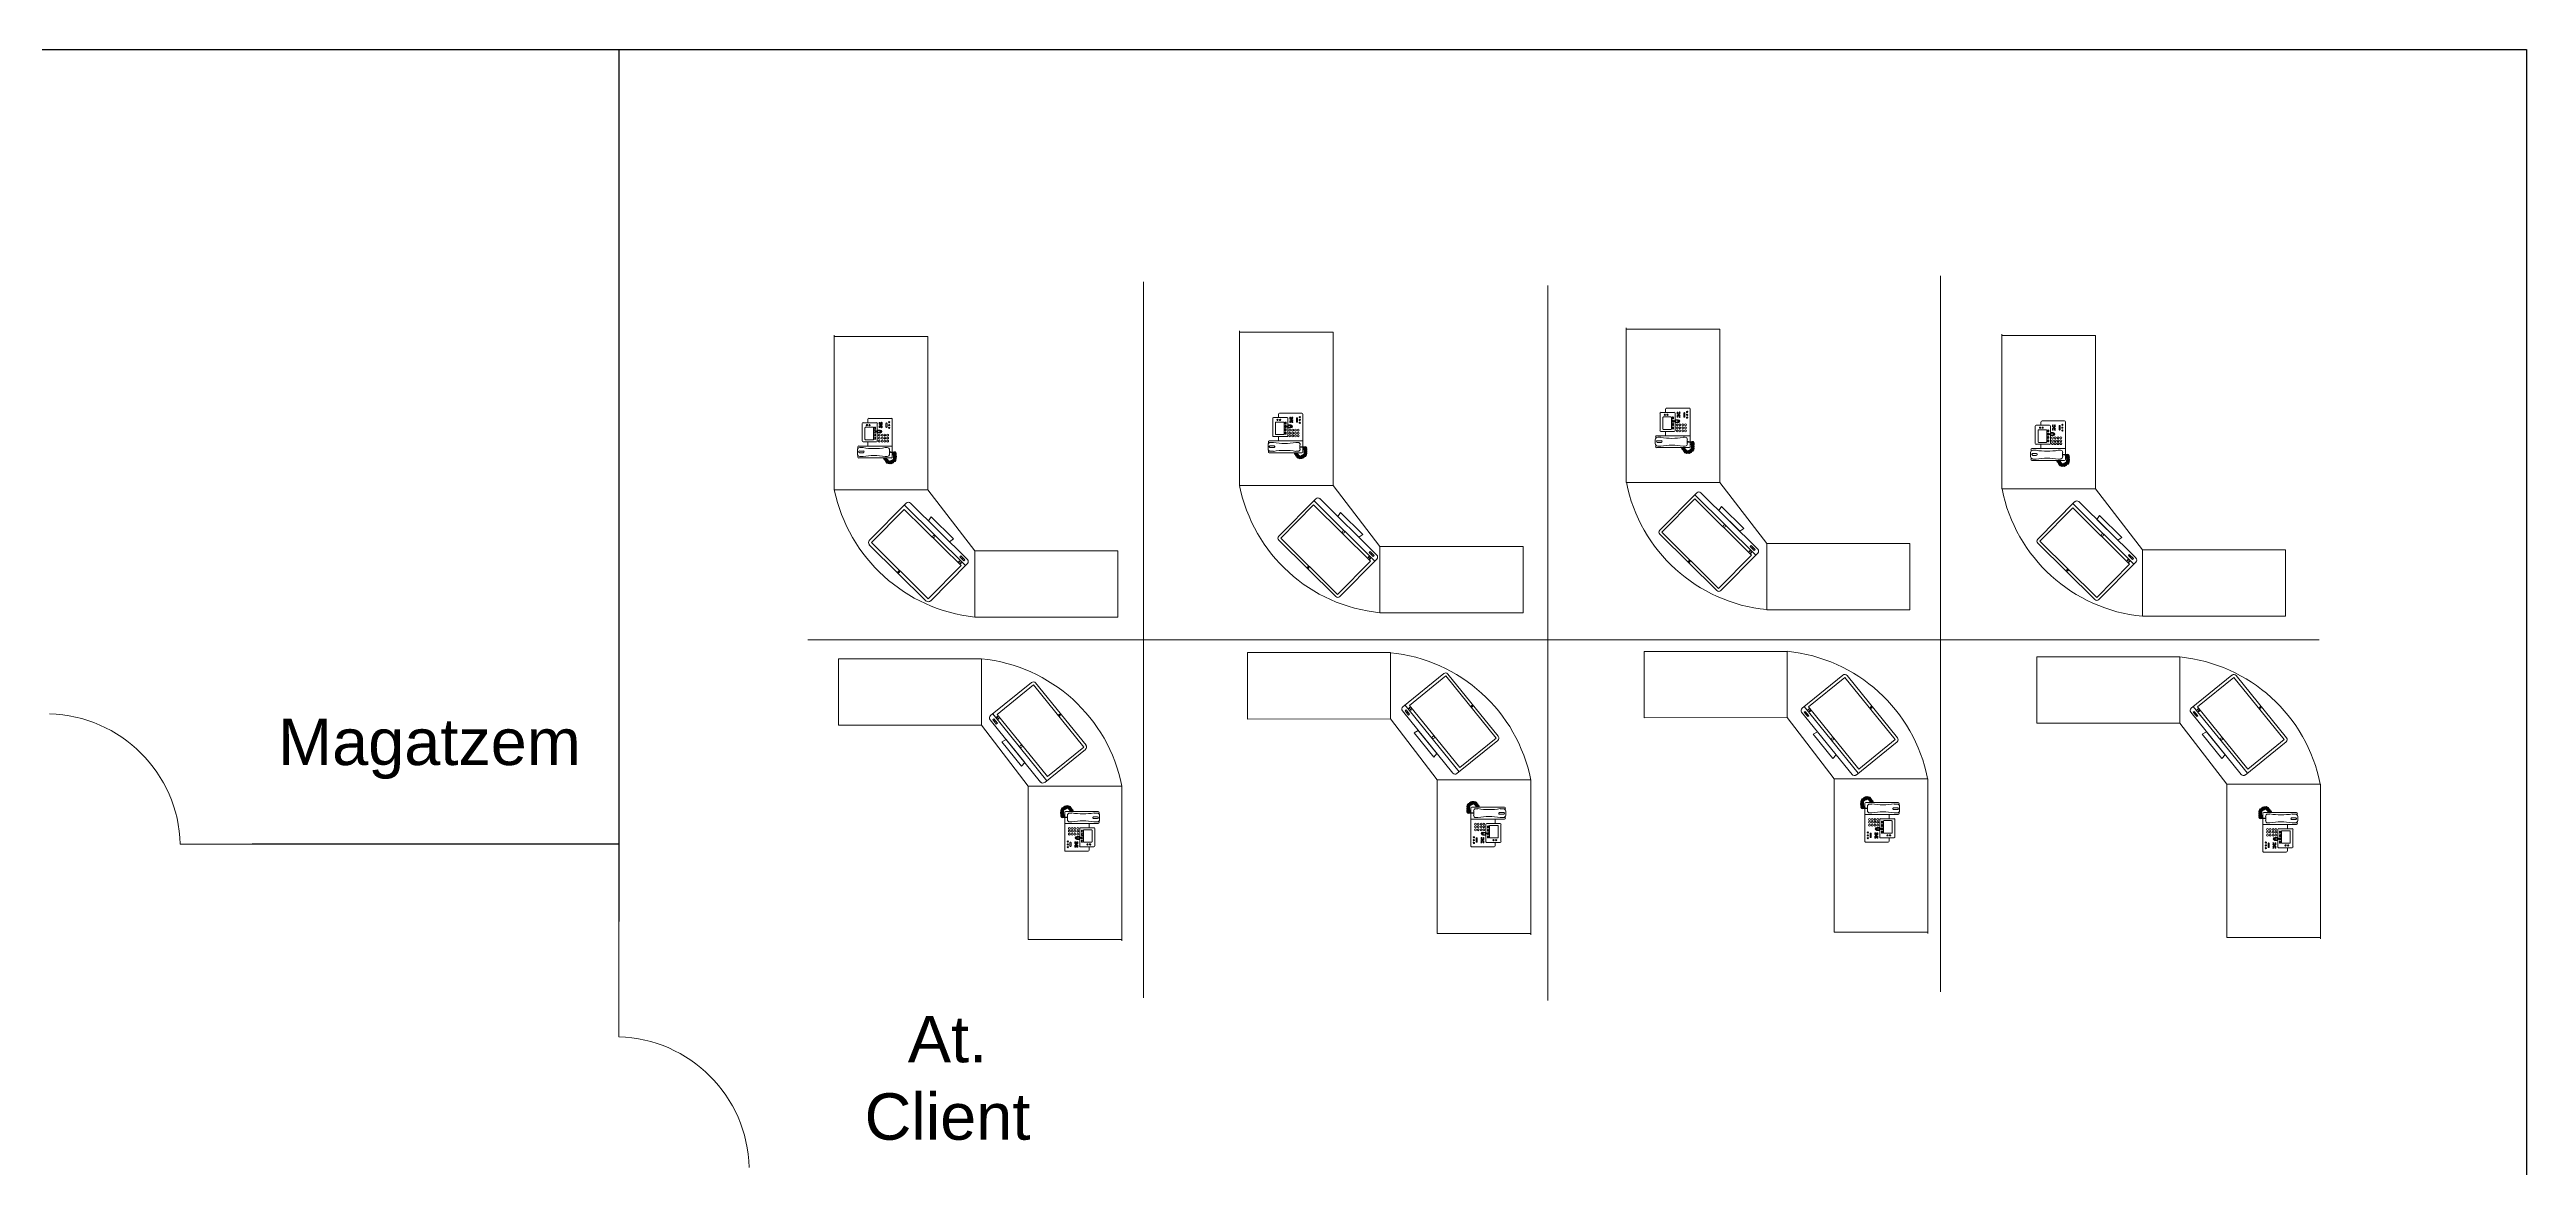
# Model space of a CAD drawing. Header units: millimetres. Extents: x 1256 to 2931, y 3298 to 3694.
# Drawn here: x 2681.1 to 2930.9, y 3443.8 to 3556.5 of the extents above; entities that cross this region are included whole.
import ezdxf

# ---------------------------------------------------------------- set-up
doc = ezdxf.new("R2010")
doc.units = ezdxf.units.MM
doc.layers.get('0').update_dxf_attribs({"color": 250, "lineweight": 5})
doc.layers.add('Marco membrete', color=7, linetype='Continuous')
for name, color, linetype, lineweight in [('Pantalla Rack', 250, 'Continuous', 5), ('Telefonos', 250, 'Continuous', 5), ('trazo fino', 7, 'Continuous', 20)]:
    doc.layers.add(name, color=color, linetype=linetype, lineweight=lineweight)
doc.styles.add('APLUS', font='Arial.ttf', dxfattribs={"width": 0.6})
doc.styles.get("Standard").update_dxf_attribs({"font": 'Arial.ttf'})

# ---------------------------------------------------------------- blocks, each defined once
blk = doc.blocks.new('Telefono VOIP')
for p, q in [((-17.9, 15.5), (-17.9, 0.4)), ((-16.7, 15.9), (-17.5, 15.9)), ((-17.2, 15), (-17.2, 13.5)), ((-14.2, 16.1), (-16.1, 16.1)), ((-15.5, 15.2), (-15.5, 13.3)), ((-15, 15.5), (-15.1, 15.5)), ((-15.1, 13), (-15, 13)), ((-14.7, 15.2), (-14.7, 13.3)), ((-12.8, 15.9), (-13.6, 15.9)), ((-13.1, 13.5), (-13.1, 15)), ((-12.4, 0), (-12.4, 15.5)), ((-10.4, 13.5), (-10.4, 7.3)), ((-2, 13.9), (-10, 13.9)), ((-9.5, 12.4), (-9.5, 8.8)), ((-3.9, 12.6), (-9.3, 12.6)), ((-3.7, 8.8), (-3.7, 12.4)), ((-1.6, 7.3), (-1.6, 13.5)), ((-17.5, 0), (-12.4, 0)), ((-17.2, 3.2), (-17.2, 2.3)), ((-16.1, 1.3), (-14.2, 1.3)), ((-13.1, 2.3), (-13.1, 3.2)), ((-10.4, 11.3), (-12.4, 11.3)), ((-12.4, 11.3), (-12.4, 0)), ((-12.4, 0), (0, 0)), ((-10, 6.9), (-6.3, 6.9)), ((-9.3, 8.6), (-3.9, 8.6)), ((-9.3, 8), (-9.3, 7.9)), ((-8.5, 8.1), (-9.1, 8.1)), ((-9.1, 7.7), (-8.5, 7.7)), ((-8.3, 7.9), (-8.3, 8)), ((-7.7, 8), (-7.7, 7.9)), ((-6.9, 8.1), (-7.5, 8.1)), ((-7.5, 7.7), (-6.9, 7.7)), ((-6.8, 7.9), (-6.8, 8)), ((-6.3, 6.9), (-6.3, 5.5)), ((-6.2, 8), (-6.2, 7.9)), ((-6.1, 6.9), (-6.1, 5.5)), ((-5.4, 8.1), (-6, 8.1)), ((-6, 7.7), (-5.4, 7.7)), ((-5.7, 7.1), (-5.9, 6.7)), ((-5.9, 6.7), (-5.5, 6.7)), ((-5.5, 5.7), (-5.9, 5.7)), ((-5.9, 5.7), (-5.7, 5.3)), ((-5.5, 6.7), (-5.7, 7.1)), ((-5.7, 5.3), (-5.5, 5.7)), ((-5.3, 7.9), (-5.3, 8)), ((-5.2, 6.9), (-5.2, 5.5)), ((-5, 6.9), (-2, 6.9)), ((-5, 6.9), (-5, 5.5)), ((-4.6, 8), (-4.6, 7.9)), ((-3.9, 8.1), (-4.5, 8.1)), ((-4.5, 7.7), (-3.9, 7.7)), ((-3.9, 5.8), (-3.9, 5.8)), ((-3.9, 4.9), (-3.9, 4.8)), ((-3.8, 2.7), (-3.8, 2.6)), ((-3.7, 7.9), (-3.7, 8)), ((-3.2, 6), (-3.7, 6)), ((-3.7, 5.6), (-3.2, 5.6)), ((-3.2, 5.1), (-3.7, 5.1)), ((-3.7, 4.7), (-3.2, 4.7)), ((-3.6, 2.9), (-1.9, 2.9)), ((-3.6, 2.4), (-1.9, 2.4)), ((-3, 5.8), (-3, 5.8)), ((-3, 4.8), (-3, 4.9)), ((-2.4, 5.8), (-2.4, 5.8)), ((-2.4, 4.9), (-2.4, 4.8)), ((-1.6, 6), (-2.2, 6)), ((-2.2, 5.6), (-1.6, 5.6)), ((-1.6, 5.1), (-2.2, 5.1)), ((-2.2, 4.7), (-1.6, 4.7)), ((-1.7, 2.6), (-1.7, 2.7)), ((0, 11.3), (-1.6, 11.3)), ((-1.4, 5.8), (-1.4, 5.8)), ((-1.4, 4.8), (-1.4, 4.9)), ((0.4, 0.4), (0.4, 10.8))]:
    blk.add_line(p, q)
for centre, radius in [((-2.7, 11.7), 0.295), ((-10.1, 6), 0.456), ((-10.1, 4.7), 0.456), ((-10.1, 3.4), 0.456), ((-10.1, 2.1), 0.456), ((-8.8, 6), 0.456), ((-8.8, 4.7), 0.456), ((-8.8, 3.4), 0.456), ((-8.8, 2.1), 0.456), ((-7.4, 6), 0.456), ((-7.4, 4.7), 0.456), ((-7.4, 3.4), 0.456), ((-7.4, 2.1), 0.456), ((-4, 1.4), 0.295), ((-2.7, 10.5), 0.295), ((-2.7, 5.3), 0.295), ((-2.7, 1.4), 0.295), ((-1.4, 1.4), 0.295)]:
    blk.add_circle(centre, radius)
for centre, radius, start, end in [((-17.5, 15.5), 0.434, 90, 180), ((-16.1, 15), 1.09, 90, 180), ((-45.8, 8.4), 29, 349.7778, 10.2222), ((-15.1, 15.2), 0.326, 90, 180), ((-15.1, 13.3), 0.326, 180, 270), ((-15, 15.2), 0.326, 0, 90), ((-15, 13.3), 0.326, 270, 0), ((-14.2, 15), 1.09, 0, 90), ((15.4, 8.4), 29, 169.7778, 190.2222), ((-12.8, 15.5), 0.434, 0, 90), ((-10, 13.5), 0.434, 90, 180), ((-9.3, 12.4), 0.174, 90, 180), ((-3.9, 12.4), 0.174, 0, 90), ((-2, 13.5), 0.434, 0, 90), ((-17.5, 0.4), 0.434, 180, 270), ((-16.1, 2.3), 1.09, 180, 270), ((-14.2, 2.3), 1.09, 270, 0), ((-10, 7.3), 0.434, 180, 270), ((-9.3, 8.8), 0.174, 180, 270), ((-9.1, 8), 0.174, 90, 180), ((-9.1, 7.9), 0.174, 180, 270), ((-8.5, 8), 0.174, 0, 90), ((-8.5, 7.9), 0.174, 270, 0), ((-7.5, 8), 0.174, 90, 180), ((-7.5, 7.9), 0.174, 180, 270), ((-6.9, 8), 0.174, 0, 90), ((-6.9, 7.9), 0.174, 270, 0), ((-5.7, 5.5), 0.683, 180, 0), ((-6, 8), 0.174, 90, 180), ((-6, 7.9), 0.174, 180, 270), ((-5.7, 6.9), 0.456, 0, 180), ((-5.7, 5.5), 0.456, 180, 0), ((-5.4, 8), 0.174, 0, 90), ((-5.4, 7.9), 0.174, 270, 0), ((-4.5, 8), 0.174, 90, 180), ((-4.5, 7.9), 0.174, 180, 270), ((-3.9, 8.8), 0.174, 270, 0), ((-3.9, 8), 0.174, 0, 90), ((-3.9, 7.9), 0.174, 270, 0), ((-3.7, 5.8), 0.174, 90, 180), ((-3.7, 5.8), 0.174, 180, 270), ((-3.7, 4.9), 0.174, 90, 180), ((-3.7, 4.8), 0.174, 180, 270), ((-3.6, 2.7), 0.174, 90, 180), ((-3.6, 2.6), 0.174, 180, 270), ((-3.2, 5.8), 0.174, 0, 90), ((-3.2, 5.8), 0.174, 270, 0), ((-3.2, 4.9), 0.174, 0, 90), ((-3.2, 4.8), 0.174, 270, 0), ((-2.2, 5.8), 0.174, 90, 180), ((-2.2, 5.8), 0.174, 180, 270), ((-2.2, 4.9), 0.174, 90, 180), ((-2.2, 4.8), 0.174, 180, 270), ((-2, 7.3), 0.434, 270, 0), ((-1.9, 2.7), 0.174, 0, 90), ((-1.9, 2.6), 0.174, 270, 0), ((-1.6, 5.8), 0.174, 0, 90), ((-1.6, 5.8), 0.174, 270, 0), ((-1.6, 4.9), 0.174, 0, 90), ((-1.6, 4.8), 0.174, 270, 0), ((0, 10.8), 0.434, 0, 90), ((0, 0.4), 0.434, 270, 0)]:
    blk.add_arc(centre, radius, start, end)
for points, knots in [([(-20.1, 0.6), (-20.2, 0.6), (-20.6, 0.7), (-20.5, 2), (-19.2, 1.4), (-19.5, 0.6), (-20.1, 0.8), (-20.8, 0.9), (-20.6, 2), (-19.9, 2.2), (-19.4, 1.9), (-19.4, 1.4), (-19.7, 0.8), (-20.1, 1.1), (-20.5, 1), (-20.5, 1.1)], [0.53989, 0.53989, 0.53989, 0.53989, 0.61979, 0.830703, 1.060464, 1.179772, 1.285668, 1.404928, 1.650893, 1.77685, 1.887796, 1.995656, 2.132077, 2.214768, 2.296627, 2.296627, 2.296627, 2.296627]), ([(-19.4, -0.1), (-19.5, -0.2), (-19.8, -0.4), (-20.7, 0.6), (-19.4, 1.1), (-19, 0.3), (-19.5, 0), (-20.1, -0.4), (-20.8, 0.5), (-20.4, 1.1), (-19.9, 1.4), (-19.5, 1), (-19.3, 0.3), (-19.8, 0.3), (-20, -0.1), (-20, 0)], [0.53989, 0.53989, 0.53989, 0.53989, 0.61979, 0.830703, 1.060464, 1.179772, 1.285668, 1.404928, 1.650893, 1.77685, 1.887796, 1.995656, 2.132077, 2.214768, 2.296627, 2.296627, 2.296627, 2.296627]), ([(-19.3, -0.2), (-19.4, -0.3), (-19.7, -0.6), (-20.6, 0.4), (-19.3, 1), (-18.9, 0.1), (-19.4, -0.1), (-20, -0.6), (-20.8, 0.3), (-20.3, 1), (-19.8, 1.2), (-19.4, 0.8), (-19.2, 0.1), (-19.7, 0.1), (-19.9, -0.3), (-20, -0.2)], [0.528007, 0.528007, 0.528007, 0.528007, 0.61979, 0.830703, 1.060464, 1.179772, 1.285668, 1.404928, 1.650893, 1.77685, 1.887796, 1.995656, 2.132077, 2.214768, 2.296627, 2.296627, 2.296627, 2.296627]), ([(-20.2, 1.4), (-20.3, 1.5), (-20.7, 1.7), (-19.9, 2.9), (-19, 1.7), (-19.7, 1.1), (-20.1, 1.6), (-20.7, 2), (-20, 3), (-19.3, 2.7), (-18.9, 2.2), (-19.2, 1.8), (-19.8, 1.4), (-20, 1.9), (-20.4, 2), (-20.3, 2.1)], [0.528007, 0.528007, 0.528007, 0.528007, 0.61979, 0.830703, 1.060464, 1.179772, 1.285668, 1.404928, 1.650893, 1.77685, 1.887796, 1.995656, 2.132077, 2.214768, 2.296627, 2.296627, 2.296627, 2.296627]), ([(-20.1, 1.5), (-20.2, 1.6), (-20.5, 1.9), (-19.8, 3), (-18.9, 1.8), (-19.6, 1.3), (-20, 1.7), (-20.6, 2.1), (-19.8, 3.1), (-19.1, 2.8), (-18.8, 2.4), (-19.1, 1.9), (-19.7, 1.6), (-19.8, 2), (-20.2, 2.1), (-20.2, 2.2)], [0.53989, 0.53989, 0.53989, 0.53989, 0.61979, 0.830703, 1.060464, 1.179772, 1.285668, 1.404928, 1.650893, 1.77685, 1.887796, 1.995656, 2.132077, 2.214768, 2.296627, 2.296627, 2.296627, 2.296627]), ([(-19.1, -0.7), (-19.2, -0.8), (-19.6, -1), (-20.5, 0), (-19.1, 0.5), (-18.7, -0.3), (-19.2, -0.6), (-19.8, -1), (-20.6, -0.1), (-20.1, 0.5), (-19.6, 0.8), (-19.2, 0.4), (-19.1, -0.3), (-19.5, -0.3), (-19.7, -0.7), (-19.8, -0.6)], [0.53989, 0.53989, 0.53989, 0.53989, 0.61979, 0.830703, 1.060464, 1.179772, 1.285668, 1.404928, 1.650893, 1.77685, 1.887796, 1.995656, 2.132077, 2.214768, 2.296627, 2.296627, 2.296627, 2.296627]), ([(-18.6, -1.4), (-18.7, -1.4), (-19, -1.7), (-19.9, -0.7), (-18.6, -0.1), (-18.2, -0.9), (-18.7, -1.2), (-19.3, -1.7), (-20, -0.8), (-19.6, -0.1), (-19.1, 0.1), (-18.7, -0.3), (-18.5, -0.9), (-19, -1), (-19.2, -1.3), (-19.3, -1.3)], [0.53989, 0.53989, 0.53989, 0.53989, 0.61979, 0.830703, 1.060464, 1.179772, 1.285668, 1.404928, 1.650893, 1.77685, 1.887796, 1.995656, 2.132077, 2.214768, 2.296627, 2.296627, 2.296627, 2.296627]), ([(-19.6, 2.1), (-19.7, 2.2), (-20, 2.5), (-19, 3.4), (-18.4, 2.1), (-19.3, 1.7), (-19.5, 2.2), (-20, 2.8), (-19.1, 3.5), (-18.5, 3.1), (-18.2, 2.6), (-18.6, 2.2), (-19.3, 2), (-19.3, 2.5), (-19.7, 2.7), (-19.6, 2.7)], [0.528007, 0.528007, 0.528007, 0.528007, 0.61979, 0.830703, 1.060464, 1.179772, 1.285668, 1.404928, 1.650893, 1.77685, 1.887796, 1.995656, 2.132077, 2.214768, 2.296627, 2.296627, 2.296627, 2.296627]), ([(-19.5, 2.2), (-19.6, 2.3), (-19.8, 2.6), (-18.8, 3.5), (-18.3, 2.2), (-19.1, 1.8), (-19.4, 2.3), (-19.8, 2.8), (-18.9, 3.6), (-18.3, 3.2), (-18, 2.6), (-18.4, 2.2), (-19.1, 2.1), (-19.1, 2.6), (-19.5, 2.7), (-19.4, 2.8)], [0.53989, 0.53989, 0.53989, 0.53989, 0.61979, 0.830703, 1.060464, 1.179772, 1.285668, 1.404928, 1.650893, 1.77685, 1.887796, 1.995656, 2.132077, 2.214768, 2.296627, 2.296627, 2.296627, 2.296627]), ([(-18.9, 2.6), (-19, 2.7), (-19.2, 3.1), (-18.2, 4), (-17.7, 2.7), (-18.5, 2.3), (-18.8, 2.8), (-19.2, 3.4), (-18.4, 4), (-18, 3.9), (-17.9, 3.8)], [0.528007, 0.528007, 0.528007, 0.528007, 0.61979, 0.830703, 1.060464, 1.179772, 1.285668, 1.404928, 1.650893, 1.705941, 1.705941, 1.705941, 1.705941]), ([(-18.7, 2.8), (-18.8, 2.8), (-19, 3.2), (-18.4, 3.8), (-18, 3.6), (-17.9, 3.5)], [0.5398901, 0.5398901, 0.5398901, 0.5398901, 0.6197899, 0.8307034, 0.8899436, 0.8899436, 0.8899436, 0.8899436]), ([(-17.9, 2.8), (-18.1, 2.7), (-18.5, 2.6), (-18.5, 3.1), (-18.9, 3.2), (-18.8, 3.3)], [2.0148641, 2.0148641, 2.0148641, 2.0148641, 2.1320774, 2.2147682, 2.2966273, 2.2966273, 2.2966273, 2.2966273]), ([(-17.9, 2.6), (-18, 2.5), (-18.3, 2.4), (-18.6, 2.9), (-19, 3.4), (-18.3, 4), (-17.9, 4), (-17.9, 4)], [1.1033357, 1.1033357, 1.1033357, 1.1033357, 1.1797724, 1.2856681, 1.4049276, 1.6508927, 1.6607886, 1.6607886, 1.6607886, 1.6607886]), ([(-17.9, 2.8), (-18.1, 2.7), (-18.3, 2.8), (-18.3, 3.2), (-18.7, 3.3), (-18.6, 3.4)], [2.0526814, 2.0526814, 2.0526814, 2.0526814, 2.1320774, 2.2147682, 2.2966273, 2.2966273, 2.2966273, 2.2966273]), ([(-18.5, -1.5), (-18.6, -1.6), (-19, -1.9), (-19.9, -0.9), (-18.5, -0.3), (-18.1, -1.1), (-18.6, -1.4), (-19.2, -1.9), (-20, -0.9), (-19.5, -0.3), (-19, -0.1), (-18.6, -0.5), (-18.4, -1.1), (-18.9, -1.2), (-19.1, -1.5), (-19.2, -1.5)], [0.528007, 0.528007, 0.528007, 0.528007, 0.61979, 0.830703, 1.060464, 1.179772, 1.285668, 1.404928, 1.650893, 1.77685, 1.887796, 1.995656, 2.132077, 2.214768, 2.296627, 2.296627, 2.296627, 2.296627]), ([(-17.5, -1.1), (-17.5, -1.3), (-17.5, -1.7), (-18.9, -1.8), (-18.5, -0.4), (-17.6, -0.6), (-17.7, -1.1), (-17.7, -1.9), (-18.9, -1.9), (-19.1, -1.2), (-19, -0.6), (-18.4, -0.5), (-17.8, -0.8), (-18.1, -1.2), (-17.9, -1.6), (-18, -1.6)], [0.53989, 0.53989, 0.53989, 0.53989, 0.61979, 0.830703, 1.060464, 1.179772, 1.285668, 1.404928, 1.650893, 1.77685, 1.887796, 1.995656, 2.132077, 2.214768, 2.296627, 2.296627, 2.296627, 2.296627]), ([(-17.4, -1.1), (-17.3, -1.3), (-17.3, -1.7), (-18.7, -1.8), (-18.3, -0.4), (-17.4, -0.6), (-17.5, -1.2), (-17.5, -1.9), (-18.7, -2), (-18.9, -1.2), (-18.8, -0.7), (-18.2, -0.6), (-17.6, -0.9), (-17.9, -1.3), (-17.7, -1.6), (-17.8, -1.7)], [0.528007, 0.528007, 0.528007, 0.528007, 0.61979, 0.830703, 1.060464, 1.179772, 1.285668, 1.404928, 1.650893, 1.77685, 1.887796, 1.995656, 2.132077, 2.214768, 2.296627, 2.296627, 2.296627, 2.296627]), ([(-16.6, -1.2), (-16.6, -1.3), (-16.6, -1.8), (-18, -1.9), (-17.6, -0.5), (-16.7, -0.6), (-16.8, -1.2), (-16.8, -2), (-18, -2), (-18.2, -1.3), (-18.1, -0.7), (-17.5, -0.6), (-16.9, -0.9), (-17.2, -1.3), (-17, -1.7), (-17.1, -1.7)], [0.53989, 0.53989, 0.53989, 0.53989, 0.61979, 0.830703, 1.060464, 1.179772, 1.285668, 1.404928, 1.650893, 1.77685, 1.887796, 1.995656, 2.132077, 2.214768, 2.296627, 2.296627, 2.296627, 2.296627]), ([(-16.5, -1.2), (-16.4, -1.4), (-16.4, -1.8), (-17.8, -1.9), (-17.4, -0.5), (-16.5, -0.7), (-16.6, -1.3), (-16.6, -2), (-17.8, -2), (-18, -1.3), (-17.9, -0.8), (-17.3, -0.7), (-16.7, -0.9), (-17, -1.4), (-16.8, -1.7), (-16.9, -1.7)], [0.528007, 0.528007, 0.528007, 0.528007, 0.61979, 0.830703, 1.060464, 1.179772, 1.285668, 1.404928, 1.650893, 1.77685, 1.887796, 1.995656, 2.132077, 2.214768, 2.296627, 2.296627, 2.296627, 2.296627]), ([(-15.8, -1.2), (-15.8, -1.3), (-15.8, -1.7), (-17.1, -1.8), (-16.8, -0.4), (-15.9, -0.6), (-15.9, -1.1), (-15.9, -1.9), (-17.1, -1.9), (-17.4, -1.2), (-17.2, -0.6), (-16.7, -0.6), (-16.1, -0.8), (-16.3, -1.2), (-16.1, -1.6), (-16.2, -1.6)], [0.53989, 0.53989, 0.53989, 0.53989, 0.61979, 0.830703, 1.060464, 1.179772, 1.285668, 1.404928, 1.650893, 1.77685, 1.887796, 1.995656, 2.132077, 2.214768, 2.296627, 2.296627, 2.296627, 2.296627]), ([(-15.6, -1.2), (-15.6, -1.3), (-15.6, -1.7), (-16.9, -1.9), (-16.6, -0.5), (-15.7, -0.6), (-15.8, -1.2), (-15.7, -1.9), (-16.9, -2), (-17.2, -1.3), (-17, -0.7), (-16.5, -0.6), (-15.9, -0.9), (-16.1, -1.3), (-15.9, -1.6), (-16, -1.7)], [0.528007, 0.528007, 0.528007, 0.528007, 0.61979, 0.830703, 1.060464, 1.179772, 1.285668, 1.404928, 1.650893, 1.77685, 1.887796, 1.995656, 2.132077, 2.214768, 2.296627, 2.296627, 2.296627, 2.296627])]:
    blk.add_open_spline(points, degree=3, knots=knots)
at = {"start_tangent": (-0.022732, -0.999742), "end_tangent": (-0.946394, -0.323014)}
for points in [[(-15.3, 1.3), (-15.3, -0.8), (-15.3, -1.4), (-16.2, -1.5), (-15.9, -0.5), (-15.4, -0.6), (-15.4, -1.1), (-15.5, -1.6), (-16.5, -1.6), (-16.7, -1.1), (-16.6, -0.6), (-16.1, -0.5), (-15.6, -0.8), (-15.7, -1.2), (-15.7, -1.6)], [(-15.1, 1.2), (-15.1, -0.8), (-15.1, -1.5), (-16, -1.5), (-15.7, -0.5), (-15.2, -0.6), (-15.2, -1.1), (-15.3, -1.6), (-16.3, -1.7), (-16.5, -1.2), (-16.4, -0.7), (-15.9, -0.6), (-15.4, -0.9), (-15.5, -1.3), (-15.5, -1.6)]]:
    blk.add_spline(points, degree=3, dxfattribs=at)
at = {"style": 'APLUS'}
for s, p in [('1', (-10.3, 5.8)), ('4', (-10.3, 4.5)), ('7', (-10.3, 3.2)), ('*', (-10.3, 1.8)), ('2', (-8.9, 5.8)), ('5', (-9, 4.5)), ('8', (-9, 3.2)), ('0', (-9, 1.8)), ('3', (-7.6, 5.8)), ('6', (-7.6, 4.5)), ('9', (-7.6, 3.2)), ('*', (-7.6, 1.8))]:
    blk.add_text(s, height=0.434, dxfattribs=at).set_placement(p)
blk = doc.blocks.new('MONITOR FRONTAL')
at = {"color": 250}
for p, q in [((-0.25, 0.045), (-0.25, 0.351)), ((-0.233, 0.368), (0.233, 0.368)), ((-0.233, 0.079), (-0.233, 0.351)), ((-0.233, 0.351), (0.232, 0.351)), ((0.232, 0.351), (0.232, 0.079)), ((0.25, 0.351), (0.25, 0.045)), ((-0.25, 0.061), (0.25, 0.061)), ((-0.233, 0.079), (0.232, 0.079)), ((0.233, 0.028), (-0.233, 0.028)), ((-0.091, 0), (-0.086, 0.028)), ((-0.091, 0), (0.091, 0)), ((-0.091, 0), (0.091, 0)), ((-0.086, 0.028), (0.086, 0.028)), ((0.091, 0), (0.086, 0.028)), ((0.191, 0.048), (0.224, 0.048)), ((0.191, 0.048), (0.191, 0.04)), ((0.191, 0.04), (0.224, 0.04)), ((0.208, 0.048), (0.208, 0.04)), ((0.224, 0.048), (0.224, 0.04))]:
    blk.add_line(p, q, dxfattribs=at)
for centre, radius in [((0, 0.36), 0.00476), ((0, 0.36), 0.00235), ((0, 0.07), 0.00667), ((0.208, 0.07), 0.00276), ((0.22, 0.07), 0.00276)]:
    blk.add_circle(centre, radius, dxfattribs=at)
for centre, start, end in [((-0.233, 0.351), 90, 180), ((0.233, 0.351), 0, 90), ((-0.233, 0.045), 180, 270), ((0.233, 0.045), 270, 0)]:
    blk.add_arc(centre, 0.0167, start, end, dxfattribs=at)

msp = doc.modelspace()

# ---------------------------------------------------------------- linework, layer by layer
at = {"layer": 'Marco membrete'}
for p, q in [((2738.52, 3556.53), (2738.52, 3468.61)), ((2738.52, 3476.4), (2701.55, 3476.4))]:
    msp.add_line(p, q, dxfattribs=at)
msp.add_lwpolyline([(2546.16, 3556.53), (2930.87, 3556.53), (2930.87, 3298.46), (2546.16, 3298.46)], close=True, dxfattribs=at)
at = {"layer": 'trazo fino'}
for p, q in [((2791.43, 3533.1), (2791.43, 3460.92)), ((2832.21, 3497.01), (2832.21, 3532.75)), ((2871.78, 3533.71), (2871.78, 3461.53)), ((2760.25, 3527.74), (2760.25, 3512.14)), ((2769.69, 3527.6), (2760.25, 3527.6)), ((2769.69, 3512.14), (2769.69, 3527.6)), ((2801.11, 3528.17), (2801.11, 3512.58)), ((2810.55, 3528.04), (2801.11, 3528.04)), ((2810.55, 3512.58), (2810.55, 3528.04)), ((2840.11, 3528.48), (2840.11, 3512.89)), ((2849.55, 3528.35), (2840.11, 3528.35)), ((2849.55, 3512.89), (2849.55, 3528.35)), ((2877.99, 3527.82), (2877.99, 3512.22)), ((2887.43, 3527.69), (2877.99, 3527.69)), ((2887.43, 3512.22), (2887.43, 3527.69)), ((2760.25, 3512.14), (2769.69, 3512.14)), ((2769.69, 3512.14), (2774.41, 3505.99)), ((2801.11, 3512.58), (2810.55, 3512.58)), ((2810.55, 3512.58), (2815.27, 3506.42)), ((2840.11, 3512.89), (2849.55, 3512.89)), ((2849.55, 3512.89), (2854.27, 3506.73)), ((2877.99, 3512.22), (2887.43, 3512.22)), ((2887.43, 3512.22), (2892.15, 3506.07)), ((2868.69, 3506.74), (2854.27, 3506.73)), ((2854.27, 3506.73), (2854.27, 3500.05)), ((2868.69, 3500.05), (2868.69, 3506.74)), ((2788.84, 3506), (2774.41, 3505.99)), ((2774.41, 3505.99), (2774.41, 3499.3)), ((2788.84, 3499.3), (2788.84, 3506)), ((2829.7, 3506.43), (2815.27, 3506.42)), ((2815.27, 3506.42), (2815.27, 3499.74)), ((2829.7, 3499.74), (2829.7, 3506.43)), ((2906.57, 3506.08), (2892.15, 3506.07)), ((2892.15, 3506.07), (2892.15, 3499.39)), ((2906.57, 3499.39), (2906.57, 3506.08)), ((2774.41, 3499.3), (2788.84, 3499.3)), ((2815.27, 3499.74), (2829.7, 3499.74)), ((2854.27, 3500.05), (2868.69, 3500.05)), ((2892.15, 3499.39), (2906.57, 3499.39)), ((2791.43, 3497.01), (2757.57, 3497.01)), ((2791.43, 3497.01), (2909.96, 3497.01)), ((2832.21, 3497.01), (2832.21, 3460.65)), ((2775.09, 3495.1), (2760.67, 3495.1)), ((2760.67, 3495.1), (2760.67, 3488.41)), ((2775.09, 3488.42), (2775.09, 3495.1)), ((2816.32, 3495.72), (2801.9, 3495.72)), ((2801.9, 3495.72), (2801.9, 3489.02)), ((2816.32, 3489.03), (2816.32, 3495.72)), ((2856.34, 3495.85), (2841.92, 3495.85)), ((2841.92, 3495.85), (2841.92, 3489.16)), ((2856.34, 3489.17), (2856.34, 3495.85)), ((2895.93, 3495.29), (2881.51, 3495.29)), ((2881.51, 3495.29), (2881.51, 3488.6)), ((2895.93, 3488.61), (2895.93, 3495.29)), ((2841.92, 3489.16), (2856.34, 3489.17)), ((2861.06, 3483.01), (2856.34, 3489.17)), ((2760.67, 3488.41), (2775.09, 3488.42)), ((2779.81, 3482.26), (2775.09, 3488.42)), ((2801.9, 3489.02), (2816.32, 3489.03)), ((2821.04, 3482.88), (2816.32, 3489.03)), ((2881.51, 3488.6), (2895.93, 3488.61)), ((2900.65, 3482.45), (2895.93, 3488.61)), ((2789.25, 3482.26), (2779.81, 3482.26)), ((2779.81, 3482.26), (2779.81, 3466.8)), ((2789.25, 3466.67), (2789.25, 3482.26)), ((2830.48, 3482.88), (2821.04, 3482.88)), ((2821.04, 3482.88), (2821.04, 3467.42)), ((2830.48, 3467.28), (2830.48, 3482.88)), ((2870.5, 3483.01), (2861.06, 3483.01)), ((2861.06, 3483.01), (2861.06, 3467.55)), ((2870.5, 3467.42), (2870.5, 3483.01)), ((2910.09, 3482.45), (2900.65, 3482.45)), ((2900.65, 3482.45), (2900.65, 3466.99)), ((2910.09, 3466.86), (2910.09, 3482.45)), ((2701.55, 3476.4), (2694.3, 3476.4)), ((2738.52, 3468.61), (2738.52, 3457)), ((2779.81, 3466.8), (2789.25, 3466.8)), ((2821.04, 3467.42), (2830.48, 3467.42)), ((2861.06, 3467.55), (2870.5, 3467.55)), ((2900.65, 3466.99), (2910.09, 3466.99))]:
    msp.add_line(p, q, dxfattribs=at)
for centre, radius, start, end in [((2776.19, 3515.49), 16.29, 191.8676, 263.728), ((2816.83, 3515.69), 16.02, 191.1855, 264.4101), ((2855.83, 3516), 16.02, 191.1855, 264.4101), ((2893.71, 3515.33), 16.02, 191.1855, 264.4101), ((2773.53, 3479.15), 16.02, 11.1855, 84.4101), ((2814.76, 3479.77), 16.02, 11.1855, 84.4101), ((2854.78, 3479.91), 16.02, 11.1855, 84.4101), ((2894.37, 3479.34), 16.02, 11.1855, 84.4101), ((2680.77, 3476.01), 13.54, 1.6341, 88.4975), ((2738.13, 3443.46), 13.54, 1.5025, 88.3659)]:
    msp.add_arc(centre, radius, start, end, dxfattribs=at)

# ---------------------------------------------------------------- block references
at = {"layer": 'Pantalla Rack', "zscale": 17.34049481182595}
for p, xscale, yscale, rotation in [((2812.42, 3508.75), -17.34049481182596, 17.34049481182596, 135.3235913728183), ((2850.84, 3509.35), -17.34049481182596, 17.34049481182596, 135.3235913728183), ((2771.14, 3508.3), -17.34049481182596, 17.34049481182596, 135.3235913728183), ((2888.96, 3508.45), -17.34049481182596, 17.34049481182596, 135.3235913728183), ((2778.13, 3485.51), -17.34049481182595, 17.34049481182595, 308.9983916177553), ((2819.7, 3486.41), -17.34049481182595, 17.34049481182595, 308.9983916177553), ((2859.95, 3486.26), -17.34049481182595, 17.34049481182595, 308.9983916177553), ((2899.18, 3486.26), -17.34049481182595, 17.34049481182595, 308.9983916177553)]:
    msp.add_blockref('MONITOR FRONTAL', p, dxfattribs=dict(at, xscale=xscale, yscale=yscale, rotation=rotation))
at = {"layer": 'Telefonos', "xscale": 0.2179024244672255, "yscale": 0.2179024244672255, "zscale": 0.2179024244672255}
for p, rotation in [((2766.09, 3519.25), 90), ((2807.49, 3519.77), 90), ((2846.54, 3520.29), 90), ((2884.38, 3518.99), 90), ((2783.49, 3475.8), 270), ((2824.44, 3476.23), 270), ((2864.16, 3476.71), 270), ((2904.3, 3475.7), 270)]:
    msp.add_blockref('Telefono VOIP', p, dxfattribs=dict(at, rotation=rotation))

# ---------------------------------------------------------------- texts
at = {"layer": 'Pantalla Rack', "char_height": 4.68, "attachment_point": 5}
for s, insert in [('Magatzem', (2719.43, 3486.02)), ('At. Client', (2771.66, 3452.82))]:
    msp.add_mtext_dynamic_manual_height_columns(s, width=0.195, gutter_width=0.0282, heights=[0], dxfattribs=dict(at, insert=insert))

doc.saveas('drawing.dxf')
